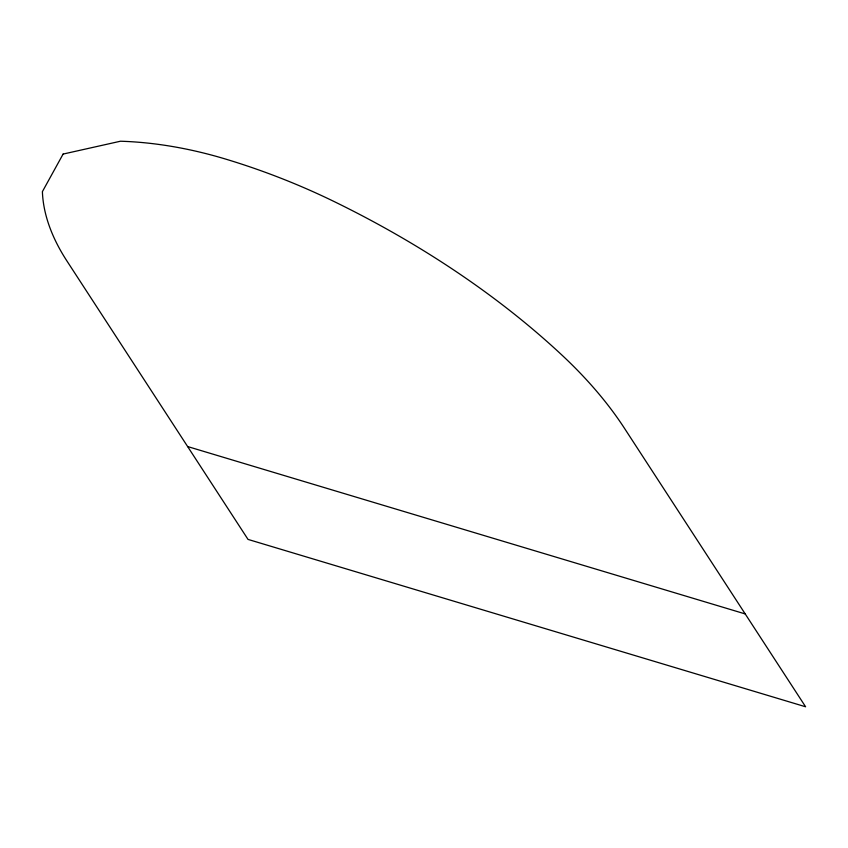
<?xml version="1.0" encoding="UTF-8"?>
<svg xmlns="http://www.w3.org/2000/svg" width="848" height="848" viewBox="0 0 848 848"><rect width="100%" height="100%" fill="white"/><g stroke="black" fill="none" stroke-linecap="round" stroke-linejoin="round"><path stroke-width="1.27" d="M187.641 446.557L745.212 613.931M63.102 154.071L42.4 191.627A261.767 146.757 21.1 0 0 66.854 260.866L248.029 539.413L805.6 706.776L624.425 428.229A409.966 229.84 21.1 0 0 561.641 354.814A619.347 347.235 21.1 0 0 334.748 201.845A409.966 229.84 21.1 0 0 224.858 158.852A261.767 146.757 21.1 0 0 120.458 141.224L63.102 154.071"/></g></svg>
